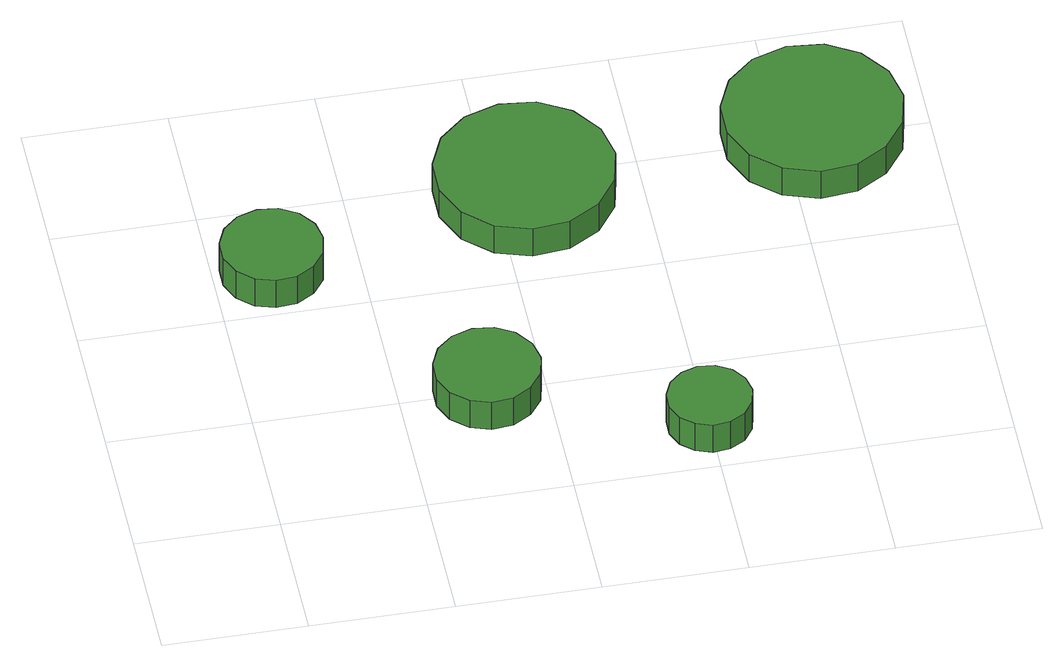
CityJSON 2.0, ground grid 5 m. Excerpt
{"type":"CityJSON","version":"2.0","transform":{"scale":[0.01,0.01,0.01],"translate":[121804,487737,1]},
"CityObjects":{
"tree1":{"type":"SolitaryVegetationObject","attributes":{"function":"something"},"geometry":[{"type":"MultiSurface","lod":"1","boundaries":[[[0,1,2,3,4,5,6,7,8,9,10,11,12,13,14]],[[15,16,17,18,19,20,21,22,23,24,25,26,27,28,29]],[[0,29,28,1]],[[1,28,27,2]],[[2,27,26,3]],[[3,26,25,4]],[[4,25,24,5]],[[5,24,23,6]],[[6,23,22,7]],[[7,22,21,8]],[[8,21,20,9]],[[9,20,19,10]],[[10,19,18,11]],[[11,18,17,12]],[[12,17,16,13]],[[13,16,15,14]],[[14,15,29,0]]]}]},
"tree2":{"type":"SolitaryVegetationObject","attributes":{"function":"something"},"geometry":[{"type":"MultiSurface","lod":"1","boundaries":[[[30,31,32,33,34,35,36,37,38,39,40,41,42,43,44]],[[45,46,47,48,49,50,51,52,53,54,55,56,57,58,59]],[[30,59,58,31]],[[31,58,57,32]],[[32,57,56,33]],[[33,56,55,34]],[[34,55,54,35]],[[35,54,53,36]],[[36,53,52,37]],[[37,52,51,38]],[[38,51,50,39]],[[39,50,49,40]],[[40,49,48,41]],[[41,48,47,42]],[[42,47,46,43]],[[43,46,45,44]],[[44,45,59,30]]]}]},
"tree3":{"type":"SolitaryVegetationObject","attributes":{"function":"something"},"geometry":[{"type":"MultiSurface","lod":"1","boundaries":[[[60,61,62,63,64,65,66,67,68,69,70,71,72,73,74]],[[75,76,77,78,79,80,81,82,83,84,85,86,87,88,89]],[[60,89,88,61]],[[61,88,87,62]],[[62,87,86,63]],[[63,86,85,64]],[[64,85,84,65]],[[65,84,83,66]],[[66,83,82,67]],[[67,82,81,68]],[[68,81,80,69]],[[69,80,79,70]],[[70,79,78,71]],[[71,78,77,72]],[[72,77,76,73]],[[73,76,75,74]],[[74,75,89,60]]]}]},
"tree4":{"type":"SolitaryVegetationObject","attributes":{"function":"something"},"geometry":[{"type":"MultiSurface","lod":"1","boundaries":[[[90,91,92,93,94,95,96,97,98,99,100,101,102,103,104]],[[105,106,107,108,109,110,111,112,113,114,115,116,117,118,119]],[[90,119,118,91]],[[91,118,117,92]],[[92,117,116,93]],[[93,116,115,94]],[[94,115,114,95]],[[95,114,113,96]],[[96,113,112,97]],[[97,112,111,98]],[[98,111,110,99]],[[99,110,109,100]],[[100,109,108,101]],[[101,108,107,102]],[[102,107,106,103]],[[103,106,105,104]],[[104,105,119,90]]]}]},
"tree5":{"type":"SolitaryVegetationObject","attributes":{"function":"something"},"geometry":[{"type":"MultiSurface","lod":"1","boundaries":[[[120,121,122,123,124,125,126,127,128,129,130,131,132,133,134]],[[135,136,137,138,139,140,141,142,143,144,145,146,147,148,149]],[[120,149,148,121]],[[121,148,147,122]],[[122,147,146,123]],[[123,146,145,124]],[[124,145,144,125]],[[125,144,143,126]],[[126,143,142,127]],[[127,142,141,128]],[[128,141,140,129]],[[129,140,139,130]],[[130,139,138,131]],[[131,138,137,132]],[[132,137,136,133]],[[133,136,135,134]],[[134,135,149,120]]]}]}
},
"vertices":[
[376,1200,146],[361,1272,146],[318,1331,146],[254,1368,146],[182,1375,146],[112,1353,146],[57,1304,146],[28,1237,146],[28,1163,146],[57,1096,146],[112,1047,146],[182,1025,146],[254,1032,146],[318,1069,146],[361,1128,146],[361,1128,21],[318,1069,21],[254,1032,21],[182,1025,21],[112,1047,21],[57,1096,21],[28,1163,21],[28,1237,21],[57,1304,21],[112,1353,21],[182,1375,21],[254,1368,21],[318,1331,21],[361,1272,21],[376,1200,21],
[983,500,139],[967,574,139],[922,636,139],[857,674,139],[781,682,139],[709,658,139],[652,608,139],[621,538,139],[621,462,139],[652,392,139],[709,342,139],[781,318,139],[857,326,139],[922,364,139],[967,426,139],[967,426,14],[922,364,14],[857,326,14],[781,318,14],[709,342,14],[652,392,14],[621,462,14],[621,538,14],[652,608,14],[709,658,14],[781,682,14],[857,674,14],[922,636,14],[967,574,14],[983,500,14],
[1410,1400,162],[1383,1526,162],[1307,1630,162],[1196,1695,162],[1068,1708,162],[945,1668,162],[849,1582,162],[797,1464,162],[797,1336,162],[849,1218,162],[945,1132,162],[1068,1092,162],[1196,1105,162],[1307,1170,162],[1383,1274,162],[1383,1274,37],[1307,1170,37],[1196,1105,37],[1068,1092,37],[945,1132,37],[849,1218,37],[797,1336,37],[797,1464,37],[849,1582,37],[945,1668,37],[1068,1708,37],[1196,1695,37],[1307,1630,37],[1383,1526,37],[1410,1400,37],
[1646,200,154],[1633,259,154],[1598,308,154],[1545,339,154],[1485,345,154],[1427,326,154],[1382,286,154],[1357,230,154],[1357,170,154],[1382,114,154],[1427,74,154],[1485,55,154],[1545,61,154],[1598,92,154],[1633,141,154],[1633,141,29],[1598,92,29],[1545,61,29],[1485,55,29],[1427,74,29],[1382,114,29],[1357,170,29],[1357,230,29],[1382,286,29],[1427,326,29],[1485,345,29],[1545,339,29],[1598,308,29],[1633,259,29],[1646,200,29],
[2410,1500,155],[2383,1626,155],[2307,1730,155],[2196,1795,155],[2068,1808,155],[1945,1768,155],[1849,1682,155],[1797,1564,155],[1797,1436,155],[1849,1318,155],[1945,1232,155],[2068,1192,155],[2196,1205,155],[2307,1270,155],[2383,1374,155],[2383,1374,30],[2307,1270,30],[2196,1205,30],[2068,1192,30],[1945,1232,30],[1849,1318,30],[1797,1436,30],[1797,1564,30],[1849,1682,30],[1945,1768,30],[2068,1808,30],[2196,1795,30],[2307,1730,30],[2383,1626,30],[2410,1500,30]
]}
